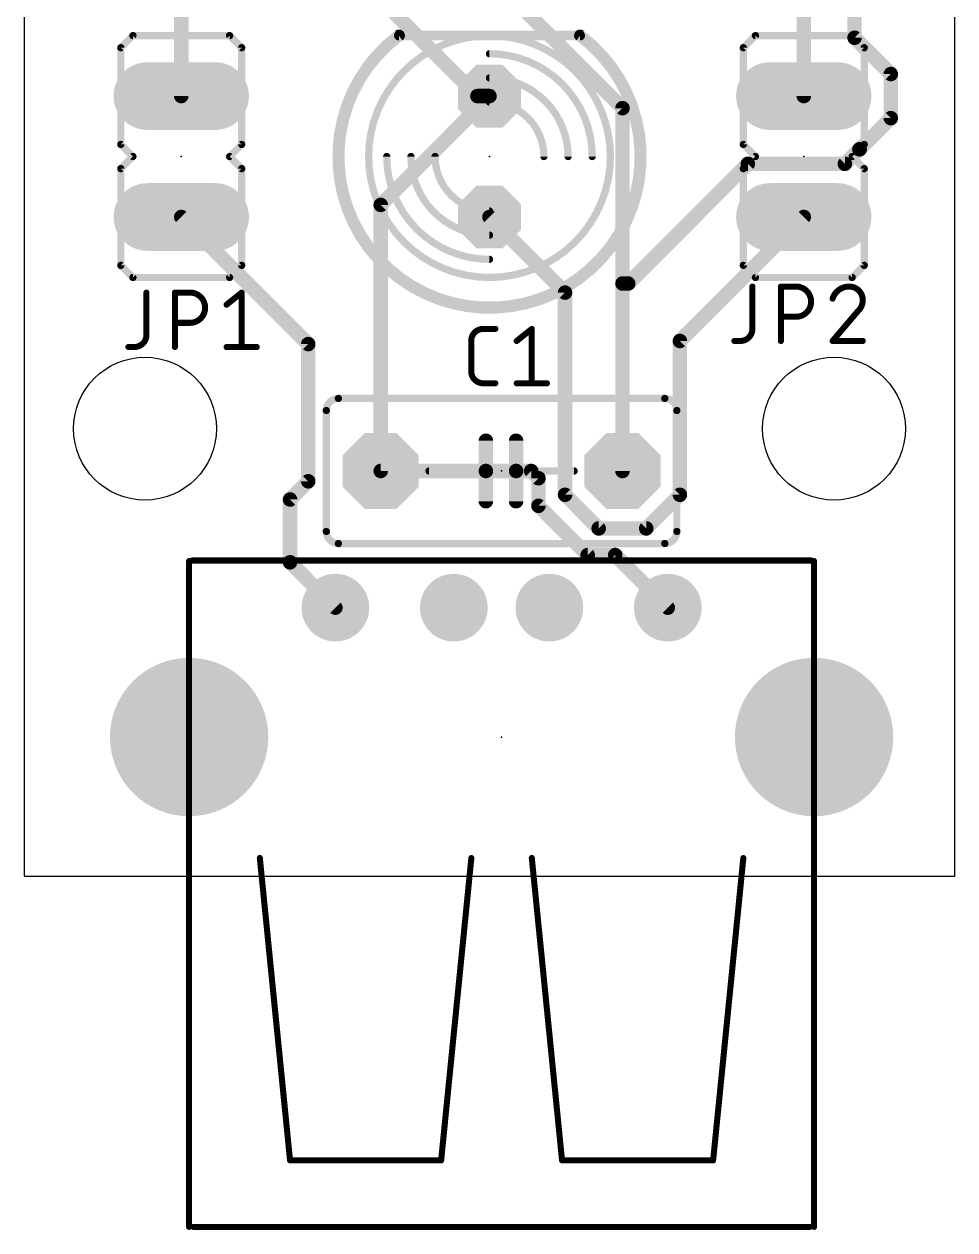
# Model space of a CAD drawing. Extents: x 0 to 19.6, y -7.4 to 38.7.
# Drawn here: x 0 to 19.56, y -7.43 to 17.89 of the extents above; entities that cross this region are included whole.
import ezdxf

# ---------------------------------------------------------------- set-up
doc = ezdxf.new("R2010")
doc.units = 0
for name, color, linetype in [('1', 12, 'CONTINUOUS'), ('17', 110, 'CONTINUOUS'), ('20', 31, 'CONTINUOUS'), ('21', 253, 'CONTINUOUS'), ('23', 53, 'CONTINUOUS'), ('25', 253, 'CONTINUOUS'), ('51', 253, 'CONTINUOUS')]:
    doc.layers.add(name, color=color, linetype=linetype)

# ---------------------------------------------------------------- blocks, each defined once
blk = doc.blocks.new('OCTAGONP')
at = {"const_width": 0.5}
blk.add_lwpolyline([(-0.25, -0.1036), (-0.25, 0.1036), (-0.1036, 0.25), (0.1036, 0.25), (0.25, 0.1036), (0.25, -0.1036), (0.1036, -0.25), (-0.1036, -0.25), (-0.25, -0.1036), (-0.25, 0.1036)], dxfattribs=at)
blk = doc.blocks.new('RECT')
blk.add_solid([(-0.5, -0.5), (0.5, -0.5), (-0.5, 0.5), (0.5, 0.5)])
blk = doc.blocks.new('LONGP100')
at = {"const_width": 1}
blk.add_lwpolyline([(-0.5, 0), (0.5, 0)], dxfattribs=at)
at = {"const_width": 0.5}
for points in [[(-0.5, 0.25, 1), (-0.5, -0.25)], [(0.5, -0.25, 1), (0.5, 0.25)]]:
    blk.add_lwpolyline(points, format="xyb", dxfattribs=at)
blk = doc.blocks.new('ROUNDP')
at = {"const_width": 0.5}
blk.add_lwpolyline([(0, -0.25, 1), (0, 0.25, 1), (0, -0.25)], format="xyb", dxfattribs=at)

msp = doc.modelspace()

# ---------------------------------------------------------------- linework, layer by layer
at = {"layer": '1', "const_width": 0.3048}
for points in [[(17.4498, 21.1582), (17.4498, 17.6079)], [(9.525, 16.383), (5.969, 19.939)], [(12.573, 16.129), (8.763, 19.939)], [(16.383, 16.383), (16.383, 18.669)], [(3.302, 16.383), (3.302, 18.542)], [(17.4498, 17.6079), (18.2118, 16.8459)], [(18.2118, 16.8459), (18.2118, 15.9201)], [(7.493, 14.097), (9.779, 16.383)], [(9.779, 16.383), (9.525, 16.383)], [(12.573, 12.446), (12.573, 16.129)], [(18.2118, 15.9201), (17.5571, 15.2654)], [(17.5514, 15.2654), (17.2466, 14.9606)], [(17.5571, 15.2654), (17.5514, 15.2654)], [(15.2089, 14.9606), (12.6943, 12.446)], [(17.2466, 14.9606), (15.2089, 14.9606)], [(7.493, 8.509), (7.493, 14.097)], [(5.9704, 11.1746), (3.302, 13.843)], [(9.779, 13.843), (11.3665, 12.2555)], [(16.383, 13.843), (13.7795, 11.2395)], [(12.573, 8.509), (12.573, 12.446)], [(12.6943, 12.446), (12.573, 12.446)], [(11.3665, 8.0092), (11.3665, 12.2555)], [(5.9704, 8.2927), (5.9704, 11.1746)], [(13.7795, 11.2395), (13.7795, 8.0092)], [(7.493, 8.509), (10.6553, 8.509)], [(10.8077, 8.3566), (10.6553, 8.509)], [(5.588, 7.9103), (5.9704, 8.2927)], [(10.8077, 7.7778), (10.8077, 8.3566)], [(12.0732, 7.3025), (11.3665, 8.0092)], [(13.7795, 8.0092), (13.0728, 7.3025)], [(5.588, 6.5913), (5.588, 7.9103)], [(11.8418, 6.7437), (10.8077, 7.7778)], [(13.0728, 7.3025), (12.0732, 7.3025)], [(12.4206, 6.7437), (11.8418, 6.7437)], [(13.5255, 5.6388), (12.4206, 6.7437)], [(6.5405, 5.6388), (5.588, 6.5913)]]:
    msp.add_lwpolyline(points, dxfattribs=at)
at = {"layer": '1', "const_width": 0.1524}
for points in [[(17.5037, 17.6618, 1), (17.3959, 17.554)], [(17.3736, 17.6079, 1), (17.526, 17.6079)], [(18.288, 16.8459, 1), (18.1356, 16.8459)], [(18.1579, 16.792, 1), (18.2657, 16.8998)], [(9.525, 16.4592, 1), (9.525, 16.3068)], [(9.4711, 16.3291, 1), (9.5789, 16.4369)], [(9.8329, 16.3291, 1), (9.7251, 16.4369)], [(9.779, 16.3068, 1), (9.779, 16.4592)], [(3.2258, 16.383, 1), (3.3782, 16.383)], [(12.6492, 16.129, 1), (12.4968, 16.129)], [(12.5191, 16.0751, 1), (12.6269, 16.1829)], [(16.3068, 16.383, 1), (16.4592, 16.383)], [(18.1356, 15.9201, 1), (18.288, 15.9201)], [(18.2657, 15.8662, 1), (18.1579, 15.974)], [(17.5514, 15.3416, 1), (17.5514, 15.1892)], [(17.5032, 15.3193, 1), (17.611, 15.2115)], [(17.6053, 15.2115, 1), (17.4975, 15.3193)], [(17.5571, 15.1892, 1), (17.5571, 15.3416)], [(15.2089, 15.0368, 1), (15.2089, 14.8844)], [(15.2628, 14.9067, 1), (15.155, 15.0145)], [(17.1927, 15.0145, 1), (17.3005, 14.9067)], [(17.2466, 14.8844, 1), (17.2466, 15.0368)], [(7.5692, 14.097, 1), (7.4168, 14.097)], [(7.4391, 14.1509, 1), (7.5469, 14.0431)], [(3.3559, 13.8969, 1), (3.2481, 13.7891)], [(9.8329, 13.8969, 1), (9.7251, 13.7891)], [(16.4369, 13.7891, 1), (16.3291, 13.8969)], [(12.6492, 12.446, 1), (12.4968, 12.446)], [(12.573, 12.5222, 1), (12.573, 12.3698)], [(12.4968, 12.446, 1), (12.6492, 12.446)], [(12.6404, 12.4999, 1), (12.7482, 12.3921)], [(12.6943, 12.3698, 1), (12.6943, 12.5222)], [(11.4427, 12.2555, 1), (11.2903, 12.2555)], [(11.3126, 12.2016, 1), (11.4204, 12.3094)], [(6.0466, 11.1746, 1), (5.8942, 11.1746)], [(5.9165, 11.1207, 1), (6.0243, 11.2285)], [(13.8557, 11.2395, 1), (13.7033, 11.2395)], [(13.7256, 11.2934, 1), (13.8334, 11.1856)], [(7.493, 8.5852, 1), (7.493, 8.4328)], [(10.7092, 8.5629, 1), (10.6014, 8.4551)], [(10.6553, 8.4328, 1), (10.6553, 8.5852)], [(5.8942, 8.2927, 1), (6.0466, 8.2927)], [(6.0243, 8.2388, 1), (5.9165, 8.3466)], [(7.4168, 8.509, 1), (7.5692, 8.509)], [(10.8839, 8.3566, 1), (10.7315, 8.3566)], [(10.7538, 8.3027, 1), (10.8616, 8.4105)], [(12.4968, 8.509, 1), (12.6492, 8.509)], [(11.4204, 8.0631, 1), (11.3126, 7.9554)], [(13.8334, 7.9554, 1), (13.7256, 8.0631)], [(5.6642, 7.9103, 1), (5.5118, 7.9103)], [(5.5341, 7.9642, 1), (5.6419, 7.8564)], [(10.8616, 7.8317, 1), (10.7538, 7.7239)], [(10.7315, 7.7778, 1), (10.8839, 7.7778)], [(11.2903, 8.0092, 1), (11.4427, 8.0092)], [(13.7033, 8.0092, 1), (13.8557, 8.0092)], [(12.0732, 7.3787, 1), (12.0732, 7.2263)], [(12.0194, 7.2486, 1), (12.1271, 7.3564)], [(13.0189, 7.3564, 1), (13.1266, 7.2486)], [(13.0728, 7.2263, 1), (13.0728, 7.3787)], [(11.8418, 6.8199, 1), (11.8418, 6.6675)], [(11.7879, 6.6898, 1), (11.8957, 6.7976)], [(12.4745, 6.7976, 1), (12.3667, 6.6898)], [(12.4206, 6.6675, 1), (12.4206, 6.8199)], [(5.6419, 6.6452, 1), (5.5341, 6.5374)], [(5.5118, 6.5913, 1), (5.6642, 6.5913)], [(6.4866, 5.5849, 1), (6.5944, 5.6927)], [(13.4716, 5.5849, 1), (13.5794, 5.6927)]]:
    msp.add_lwpolyline(points, format="xyb", dxfattribs=at)
at = {"layer": '20'}
for p, q in [((0, 38.735), (0, 0)), ((19.558, 0), (19.558, 38.725)), ((0, 0), (19.558, 0))]:
    msp.add_line(p, q, dxfattribs=at)
for centre in [(2.54, 9.398), (17.018, 9.398)]:
    msp.add_circle(centre, 1.5, dxfattribs=at)
at = {"layer": '21'}
for points, const_width in [([(2.032, 17.399), (2.286, 17.653)], 0.1524), ([(4.318, 17.653), (2.286, 17.653)], 0.1524), ([(4.572, 17.399), (4.318, 17.653)], 0.1524), ([(11.684, 17.653), (7.874, 17.653)], 0.2032), ([(15.367, 17.653), (15.113, 17.399)], 0.1524), ([(17.399, 17.653), (15.367, 17.653)], 0.1524), ([(17.399, 17.653), (17.653, 17.399)], 0.1524), ([(2.032, 17.399), (2.032, 15.367)], 0.1524), ([(4.572, 17.399), (4.572, 15.367)], 0.1524), ([(15.113, 15.367), (15.113, 17.399)], 0.1524), ([(17.653, 15.367), (17.653, 17.399)], 0.1524), ([(2.286, 15.113), (2.032, 15.367)], 0.1524), ([(4.318, 15.113), (4.572, 15.367)], 0.1524), ([(15.367, 15.113), (15.113, 15.367)], 0.1524), ([(17.399, 15.113), (17.653, 15.367)], 0.1524), ([(2.286, 15.113), (2.032, 14.859)], 0.1524), ([(4.318, 15.113), (4.572, 14.859)], 0.1524), ([(15.367, 15.113), (15.113, 14.859)], 0.1524), ([(17.399, 15.113), (17.653, 14.859)], 0.1524), ([(2.032, 14.859), (2.032, 12.827)], 0.1524), ([(4.572, 14.859), (4.572, 12.827)], 0.1524), ([(15.113, 12.827), (15.113, 14.859)], 0.1524), ([(17.653, 12.827), (17.653, 14.859)], 0.1524), ([(2.286, 12.573), (2.032, 12.827)], 0.1524), ([(4.318, 12.573), (4.572, 12.827)], 0.1524), ([(15.113, 12.827), (15.367, 12.573)], 0.1524), ([(17.653, 12.827), (17.399, 12.573)], 0.1524), ([(2.286, 12.573), (4.318, 12.573)], 0.1524), ([(15.367, 12.573), (17.399, 12.573)], 0.1524), ([(13.462, 10.033), (6.604, 10.033)], 0.1524), ([(6.35, 9.779), (6.35, 7.239)], 0.1524), ([(13.716, 7.239), (13.716, 9.779)], 0.1524), ([(9.7028, 8.509), (9.7028, 9.144)], 0.3048), ([(10.3378, 8.509), (10.3378, 9.144)], 0.3048), ([(9.7028, 7.874), (9.7028, 8.509)], 0.3048), ([(10.3378, 7.874), (10.3378, 8.509)], 0.3048), ([(9.7028, 8.509), (8.509, 8.509)], 0.1524), ([(10.3378, 8.509), (11.557, 8.509)], 0.1524), ([(6.604, 6.985), (13.462, 6.985)], 0.1524), ([(3.4671, 6.6167), (3.4671, -7.366)], 0.127), ([(3.5306, 6.6294), (16.5354, 6.6294)], 0.127), ([(16.5989, 6.6167), (16.5989, -7.366)], 0.127), ([(4.953, 0.381), (5.588, -5.969)], 0.127), ([(8.763, -5.969), (9.398, 0.381)], 0.127), ([(11.303, -5.969), (10.668, 0.381)], 0.127), ([(15.113, 0.381), (14.478, -5.969)], 0.127), ([(5.588, -5.969), (8.763, -5.969)], 0.127), ([(14.478, -5.969), (11.303, -5.969)], 0.127), ([(3.556, -7.366), (16.51, -7.366)], 0.127)]:
    msp.add_lwpolyline(points, dxfattribs=dict(at, const_width=const_width))
for points, const_width in [([(2.286, 17.6911, 1), (2.286, 17.6149)], 0.0762), ([(2.3129, 17.6261, 1), (2.2591, 17.6799)], 0.0762), ([(4.3449, 17.6799, 1), (4.2911, 17.6261)], 0.0762), ([(4.318, 17.6149, 1), (4.318, 17.6911)], 0.0762), ([(7.874, 17.653, 3), (11.684, 17.653)], 0.254), ([(9.779, 12.573, 1), (9.779, 17.653, 1), (9.779, 12.573)], 0.1524), ([(7.9121, 17.6022, 1), (7.8359, 17.7038)], 0.127), ([(7.874, 17.7038, 1), (7.874, 17.6022)], 0.1016), ([(11.7221, 17.7038, 1), (11.6459, 17.6022)], 0.127), ([(11.684, 17.6022, 1), (11.684, 17.7038)], 0.1016), ([(15.367, 17.6911, 1), (15.367, 17.6149)], 0.0762), ([(15.3939, 17.6261, 1), (15.3401, 17.6799)], 0.0762), ([(17.4259, 17.6799, 1), (17.3721, 17.6261)], 0.0762), ([(17.399, 17.6149, 1), (17.399, 17.6911)], 0.0762), ([(2.0701, 17.399, 1), (1.9939, 17.399)], 0.0762), ([(4.6101, 17.399, 1), (4.5339, 17.399)], 0.0762), ([(15.1511, 17.399, 1), (15.0749, 17.399)], 0.0762), ([(17.6911, 17.399, 1), (17.6149, 17.399)], 0.0762), ([(2.0051, 17.4259, 1), (2.0589, 17.3721)], 0.0762), ([(4.5451, 17.3721, 1), (4.5989, 17.4259)], 0.0762), ([(15.0861, 17.4259, 1), (15.1399, 17.3721)], 0.0762), ([(17.6261, 17.3721, 1), (17.6799, 17.4259)], 0.0762), ([(1.9939, 15.367, 1), (2.0701, 15.367)], 0.0762), ([(2.0589, 15.3939, 1), (2.0051, 15.3401)], 0.0762), ([(4.5339, 15.367, 1), (4.6101, 15.367)], 0.0762), ([(4.5989, 15.3401, 1), (4.5451, 15.3939)], 0.0762), ([(15.0749, 15.367, 1), (15.1511, 15.367)], 0.0762), ([(15.1399, 15.3939, 1), (15.0861, 15.3401)], 0.0762), ([(17.6149, 15.367, 1), (17.6911, 15.367)], 0.0762), ([(17.6799, 15.3401, 1), (17.6261, 15.3939)], 0.0762), ([(2.3129, 15.0861, 1), (2.2591, 15.1399)], 0.0762), ([(2.2591, 15.0861, 1), (2.3129, 15.1399)], 0.0762), ([(4.3449, 15.1399, 1), (4.2911, 15.0861)], 0.0762), ([(4.2911, 15.1399, 1), (4.3449, 15.0861)], 0.0762), ([(15.3939, 15.0861, 1), (15.3401, 15.1399)], 0.0762), ([(15.3401, 15.0861, 1), (15.3939, 15.1399)], 0.0762), ([(17.4259, 15.1399, 1), (17.3721, 15.0861)], 0.0762), ([(17.3721, 15.1399, 1), (17.4259, 15.0861)], 0.0762), ([(2.0701, 14.859, 1), (1.9939, 14.859)], 0.0762), ([(2.0051, 14.8859, 1), (2.0589, 14.8321)], 0.0762), ([(4.6101, 14.859, 1), (4.5339, 14.859)], 0.0762), ([(4.5451, 14.8321, 1), (4.5989, 14.8859)], 0.0762), ([(15.1511, 14.859, 1), (15.0749, 14.859)], 0.0762), ([(15.0861, 14.8859, 1), (15.1399, 14.8321)], 0.0762), ([(17.6911, 14.859, 1), (17.6149, 14.859)], 0.0762), ([(17.6261, 14.8321, 1), (17.6799, 14.8859)], 0.0762), ([(1.9939, 12.827, 1), (2.0701, 12.827)], 0.0762), ([(2.0589, 12.8539, 1), (2.0051, 12.8001)], 0.0762), ([(4.5339, 12.827, 1), (4.6101, 12.827)], 0.0762), ([(4.5989, 12.8001, 1), (4.5451, 12.8539)], 0.0762), ([(15.0749, 12.827, 1), (15.1511, 12.827)], 0.0762), ([(15.1399, 12.8539, 1), (15.0861, 12.8001)], 0.0762), ([(17.6149, 12.827, 1), (17.6911, 12.827)], 0.0762), ([(17.6799, 12.8001, 1), (17.6261, 12.8539)], 0.0762), ([(2.286, 12.6111, 1), (2.286, 12.5349)], 0.0762), ([(2.2591, 12.5461, 1), (2.3129, 12.5999)], 0.0762), ([(4.2911, 12.5999, 1), (4.3449, 12.5461)], 0.0762), ([(4.318, 12.5349, 1), (4.318, 12.6111)], 0.0762), ([(15.367, 12.6111, 1), (15.367, 12.5349)], 0.0762), ([(15.3401, 12.5461, 1), (15.3939, 12.5999)], 0.0762), ([(17.3721, 12.5999, 1), (17.4259, 12.5461)], 0.0762), ([(17.399, 12.5349, 1), (17.399, 12.6111)], 0.0762), ([(6.604, 10.033, 0.4142), (6.35, 9.779)], 0.1524), ([(6.604, 10.0711, 1), (6.604, 9.9949)], 0.0762), ([(6.604, 9.9949, 1), (6.604, 10.0711)], 0.0762), ([(13.716, 9.779, 0.4142), (13.462, 10.033)], 0.1524), ([(13.462, 10.0711, 1), (13.462, 9.9949)], 0.0762), ([(13.462, 9.9949, 1), (13.462, 10.0711)], 0.0762), ([(6.3881, 9.779, 1), (6.3119, 9.779)], 0.0762), ([(6.3119, 9.779, 1), (6.3881, 9.779)], 0.0762), ([(13.7541, 9.779, 1), (13.6779, 9.779)], 0.0762), ([(13.6779, 9.779, 1), (13.7541, 9.779)], 0.0762), ([(9.779, 9.144, 1), (9.6266, 9.144)], 0.1524), ([(10.414, 9.144, 1), (10.2616, 9.144)], 0.1524), ([(9.779, 8.509, 1), (9.6266, 8.509)], 0.1524), ([(10.414, 8.509, 1), (10.2616, 8.509)], 0.1524), ([(8.509, 8.5471, 1), (8.509, 8.4709)], 0.0762), ([(9.6266, 8.509, 1), (9.779, 8.509)], 0.1524), ([(9.7028, 8.4709, 1), (9.7028, 8.5471)], 0.0762), ([(10.2616, 8.509, 1), (10.414, 8.509)], 0.1524), ([(10.3378, 8.5471, 1), (10.3378, 8.4709)], 0.0762), ([(11.557, 8.4709, 1), (11.557, 8.5471)], 0.0762), ([(9.6266, 7.874, 1), (9.779, 7.874)], 0.1524), ([(10.2616, 7.874, 1), (10.414, 7.874)], 0.1524), ([(6.35, 7.239, 0.4142), (6.604, 6.985)], 0.1524), ([(6.3881, 7.239, 1), (6.3119, 7.239)], 0.0762), ([(6.3119, 7.239, 1), (6.3881, 7.239)], 0.0762), ([(13.462, 6.985, 0.4142), (13.716, 7.239)], 0.1524), ([(13.7541, 7.239, 1), (13.6779, 7.239)], 0.0762), ([(13.6779, 7.239, 1), (13.7541, 7.239)], 0.0762), ([(6.604, 7.0231, 1), (6.604, 6.9469)], 0.0762), ([(6.604, 6.9469, 1), (6.604, 7.0231)], 0.0762), ([(13.462, 7.0231, 1), (13.462, 6.9469)], 0.0762), ([(13.462, 6.9469, 1), (13.462, 7.0231)], 0.0762), ([(3.4989, 6.6167, 1), (3.4354, 6.6167)], 0.0635), ([(3.5306, 6.6612, 1), (3.5306, 6.5977)], 0.0635), ([(16.5354, 6.5977, 1), (16.5354, 6.6612)], 0.0635), ([(16.6306, 6.6167, 1), (16.5672, 6.6167)], 0.0635), ([(4.9846, 0.3842, 1), (4.9214, 0.3778)], 0.0635), ([(9.4296, 0.3778, 1), (9.3664, 0.3842)], 0.0635), ([(10.6996, 0.3842, 1), (10.6364, 0.3778)], 0.0635), ([(15.1446, 0.3778, 1), (15.0814, 0.3842)], 0.0635), ([(5.588, -5.9373, 1), (5.588, -6.0008)], 0.0635), ([(5.5564, -5.9722, 1), (5.6196, -5.9658)], 0.0635), ([(8.7314, -5.9658, 1), (8.7946, -5.9722)], 0.0635), ([(8.763, -6.0008, 1), (8.763, -5.9373)], 0.0635), ([(11.303, -5.9373, 1), (11.303, -6.0008)], 0.0635), ([(11.2714, -5.9722, 1), (11.3346, -5.9658)], 0.0635), ([(14.4464, -5.9658, 1), (14.5096, -5.9722)], 0.0635), ([(14.478, -6.0008, 1), (14.478, -5.9373)], 0.0635), ([(3.4354, -7.366, 1), (3.4989, -7.366)], 0.0635), ([(3.556, -7.3343, 1), (3.556, -7.3978)], 0.0635), ([(16.51, -7.3978, 1), (16.51, -7.3343)], 0.0635), ([(16.5672, -7.366, 1), (16.6306, -7.366)], 0.0635)]:
    msp.add_lwpolyline(points, format="xyb", dxfattribs=dict(at, const_width=const_width))
at = {"layer": '23'}
for p in [(3.302, 15.113), (9.779, 15.113), (16.383, 15.113), (10.033, 8.509), (10.033, 2.921)]:
    msp.add_point(p, dxfattribs=at)
at = {"layer": '25', "const_width": 0.127}
for points in [[(15.3035, 12.3825), (15.3035, 11.4935)], [(15.9015, 11.2395), (15.9015, 12.3825)], [(15.9015, 12.3825), (16.219, 12.3825)], [(2.5706, 12.2555), (2.5706, 11.3665)], [(3.1686, 11.1125), (3.1686, 12.2555)], [(3.1686, 12.2555), (3.4862, 12.2555)], [(4.2545, 12.0015), (4.572, 12.2555)], [(4.572, 12.2555), (4.572, 11.1125)], [(17.5271, 11.8745), (16.9874, 11.2395)], [(3.4862, 11.6205), (3.1686, 11.6205)], [(16.219, 11.7475), (15.9015, 11.7475)], [(9.6483, 11.4935), (9.9023, 11.4935)], [(10.3505, 11.2395), (10.668, 11.4935)], [(10.668, 11.4935), (10.668, 10.3505)], [(2.3166, 11.1125), (2.1896, 11.1125)], [(4.2545, 11.1125), (4.8895, 11.1125)], [(9.3943, 10.6045), (9.3943, 11.2395)], [(15.0495, 11.2395), (14.9225, 11.2395)], [(16.9874, 11.2395), (17.6224, 11.2395)], [(9.9023, 10.3505), (9.6483, 10.3505)], [(10.3505, 10.3505), (10.9855, 10.3505)]]:
    msp.add_lwpolyline(points, dxfattribs=at)
at = {"layer": '25'}
for points, const_width in [([(15.3353, 12.3825, 1), (15.2718, 12.3825)], 0.0635), ([(15.9015, 12.4143, 1), (15.9015, 12.3507)], 0.0635), ([(15.9333, 12.3825, 1), (15.8698, 12.3825)], 0.0635), ([(16.219, 12.4143, 1), (16.219, 12.3507)], 0.0635), ([(16.219, 11.7475, 1), (16.219, 12.3825)], 0.127), ([(16.219, 12.3507, 1), (16.219, 12.4143)], 0.0635), ([(17.3366, 12.3825, 0.3252), (16.9874, 12.1285)], 0.127), ([(17.3366, 12.4143, 1), (17.3366, 12.3507)], 0.0635), ([(17.6224, 12.0968, 0.4142), (17.3366, 12.3825)], 0.127), ([(17.3366, 12.3507, 1), (17.3366, 12.4143)], 0.0635), ([(2.6024, 12.2555, 1), (2.5389, 12.2555)], 0.0635), ([(3.2004, 12.2555, 1), (3.1369, 12.2555)], 0.0635), ([(3.1686, 12.2873, 1), (3.1686, 12.2238)], 0.0635), ([(3.4862, 11.6205, 1), (3.4862, 12.2555)], 0.127), ([(3.4862, 12.2873, 1), (3.4862, 12.2238)], 0.0635), ([(3.4862, 12.2238, 1), (3.4862, 12.2873)], 0.0635), ([(4.6037, 12.2555, 1), (4.5403, 12.2555)], 0.0635), ([(4.5918, 12.2307, 1), (4.5522, 12.2803)], 0.0635), ([(16.9572, 12.1383, 1), (17.0176, 12.1187)], 0.0635), ([(17.5271, 11.8745, 0.2053), (17.6224, 12.0968)], 0.127), ([(17.6541, 12.0968, 1), (17.5906, 12.0967)], 0.0635), ([(4.2347, 12.0263, 1), (4.2743, 11.9767)], 0.0635), ([(17.5052, 11.8975, 1), (17.549, 11.8515)], 0.0635), ([(17.5513, 11.8539, 1), (17.5029, 11.8951)], 0.0635), ([(17.5906, 12.0968, 1), (17.6541, 12.0968)], 0.0635), ([(3.1686, 11.6523, 1), (3.1686, 11.5887)], 0.0635), ([(3.4862, 11.6523, 1), (3.4862, 11.5887)], 0.0635), ([(3.4862, 11.5887, 1), (3.4862, 11.6523)], 0.0635), ([(15.9015, 11.7793, 1), (15.9015, 11.7157)], 0.0635), ([(16.219, 11.7793, 1), (16.219, 11.7157)], 0.0635), ([(16.219, 11.7157, 1), (16.219, 11.7793)], 0.0635), ([(2.3166, 11.1125, 0.4142), (2.5706, 11.3665)], 0.127), ([(2.6024, 11.3665, 1), (2.5389, 11.3665)], 0.0635), ([(2.5389, 11.3665, 1), (2.6024, 11.3665)], 0.0635), ([(9.6483, 11.4935, 0.4142), (9.3943, 11.2395)], 0.127), ([(9.6483, 11.5253, 1), (9.6483, 11.4618)], 0.0635), ([(9.6483, 11.4618, 1), (9.6483, 11.5253)], 0.0635), ([(9.9023, 11.4618, 1), (9.9023, 11.5253)], 0.0635), ([(10.6998, 11.4935, 1), (10.6363, 11.4935)], 0.0635), ([(10.6878, 11.4687, 1), (10.6482, 11.5183)], 0.0635), ([(15.0495, 11.2395, 0.4142), (15.3035, 11.4935)], 0.127), ([(15.3353, 11.4935, 1), (15.2718, 11.4935)], 0.0635), ([(15.2718, 11.4935, 1), (15.3353, 11.4935)], 0.0635), ([(2.1896, 11.1443, 1), (2.1896, 11.0808)], 0.0635), ([(2.3166, 11.1443, 1), (2.3166, 11.0808)], 0.0635), ([(2.3166, 11.0808, 1), (2.3166, 11.1443)], 0.0635), ([(3.1369, 11.1125, 1), (3.2004, 11.1125)], 0.0635), ([(4.2545, 11.1443, 1), (4.2545, 11.0808)], 0.0635), ([(4.5403, 11.1125, 1), (4.6037, 11.1125)], 0.0635), ([(4.8895, 11.0808, 1), (4.8895, 11.1443)], 0.0635), ([(9.426, 11.2395, 1), (9.3625, 11.2395)], 0.0635), ([(9.3625, 11.2395, 1), (9.426, 11.2395)], 0.0635), ([(10.3307, 11.2643, 1), (10.3703, 11.2147)], 0.0635), ([(14.9225, 11.2713, 1), (14.9225, 11.2078)], 0.0635), ([(15.0495, 11.2713, 1), (15.0495, 11.2078)], 0.0635), ([(15.0495, 11.2078, 1), (15.0495, 11.2713)], 0.0635), ([(15.8698, 11.2395, 1), (15.9333, 11.2395)], 0.0635), ([(16.9874, 11.2713, 1), (16.9874, 11.2078)], 0.0635), ([(16.9632, 11.2601, 1), (17.0116, 11.2189)], 0.0635), ([(17.6224, 11.2078, 1), (17.6224, 11.2713)], 0.0635), ([(9.3943, 10.6045, 0.4142), (9.6483, 10.3505)], 0.127), ([(9.426, 10.6045, 1), (9.3625, 10.6045)], 0.0635), ([(9.3625, 10.6045, 1), (9.426, 10.6045)], 0.0635), ([(9.6483, 10.3823, 1), (9.6483, 10.3187)], 0.0635), ([(9.6483, 10.3187, 1), (9.6483, 10.3823)], 0.0635), ([(9.9023, 10.3187, 1), (9.9023, 10.3823)], 0.0635), ([(10.3505, 10.3823, 1), (10.3505, 10.3187)], 0.0635), ([(10.9855, 10.3187, 1), (10.9855, 10.3823)], 0.0635), ([(10.6363, 10.3505, 1), (10.6998, 10.3505)], 0.0635)]:
    msp.add_lwpolyline(points, format="xyb", dxfattribs=dict(at, const_width=const_width))
at = {"layer": '51'}
for points, const_width in [([(11.938, 15.113, 0.4142), (9.779, 17.272)], 0.1524), ([(9.779, 17.3101, 1), (9.779, 17.2339)], 0.0762), ([(11.43, 15.113, 0.4142), (9.779, 16.764)], 0.1524), ([(9.779, 16.8021, 1), (9.779, 16.7259)], 0.0762), ([(10.922, 15.113, 0.4142), (9.779, 16.256)], 0.1524), ([(9.779, 16.2941, 1), (9.779, 16.2179)], 0.0762), ([(7.62, 15.113, 0.4142), (9.779, 12.954)], 0.1524), ([(7.6581, 15.113, 1), (7.5819, 15.113)], 0.0762), ([(8.128, 15.113, 0.4142), (9.779, 13.462)], 0.1524), ([(8.1661, 15.113, 1), (8.0899, 15.113)], 0.0762), ([(8.636, 15.113, 0.4142), (9.779, 13.97)], 0.1524), ([(8.6741, 15.113, 1), (8.5979, 15.113)], 0.0762), ([(10.8839, 15.113, 1), (10.9601, 15.113)], 0.0762), ([(11.3919, 15.113, 1), (11.4681, 15.113)], 0.0762), ([(11.8999, 15.113, 1), (11.9761, 15.113)], 0.0762), ([(9.779, 13.9319, 1), (9.779, 14.0081)], 0.0762), ([(9.779, 13.4239, 1), (9.779, 13.5001)], 0.0762), ([(9.779, 12.9159, 1), (9.779, 12.9921)], 0.0762)]:
    msp.add_lwpolyline(points, format="xyb", dxfattribs=dict(at, const_width=const_width))

# ---------------------------------------------------------------- block references
at = {"layer": '17'}
for name, p, xscale, yscale in [('LONGP100', (3.302, 16.383), 1.4224, 1.4224), ('LONGP100', (3.302, 16.383), 1.4224, 1.4224), ('LONGP100', (3.302, 13.843), 1.4224, 1.4224), ('LONGP100', (3.302, 13.843), 1.4224, 1.4224), ('ROUNDP', (6.5405, 5.6388), 1.4224, 1.4224), ('ROUNDP', (6.5405, 5.6388), 1.4224, 1.4224), ('ROUNDP', (9.0297, 5.6388), 1.4224, 1.4224), ('ROUNDP', (9.0297, 5.6388), 1.4224, 1.4224), ('ROUNDP', (11.0363, 5.6388), 1.4224, 1.4224), ('ROUNDP', (11.0363, 5.6388), 1.4224, 1.4224), ('ROUNDP', (13.5255, 5.6388), 1.4224, 1.4224), ('ROUNDP', (13.5255, 5.6388), 1.4224, 1.4224), ('ROUNDP', (3.4671, 2.921), 3.3274, 3.3274), ('ROUNDP', (3.4671, 2.921), 3.3274, 3.3274), ('ROUNDP', (16.5989, 2.921), 3.3274, 3.3274), ('ROUNDP', (16.5989, 2.921), 3.3274, 3.3274)]:
    msp.add_blockref(name, p, dxfattribs=dict(at, xscale=xscale, yscale=yscale))
for name, p, xscale, yscale, rotation in [('OCTAGONP', (9.779, 16.383), 1.3208, 1.3208, 90), ('OCTAGONP', (9.779, 16.383), 1.3208, 1.3208, 90), ('LONGP100', (16.383, 16.383), 1.4224, 1.4224, 180), ('LONGP100', (16.383, 16.383), 1.4224, 1.4224, 180), ('OCTAGONP', (9.779, 13.843), 1.3208, 1.3208, 90), ('OCTAGONP', (9.779, 13.843), 1.3208, 1.3208, 90), ('LONGP100', (16.383, 13.843), 1.4224, 1.4224, 180), ('LONGP100', (16.383, 13.843), 1.4224, 1.4224, 180), ('OCTAGONP', (7.493, 8.509), 1.6002, 1.6002, 180), ('OCTAGONP', (7.493, 8.509), 1.6002, 1.6002, 180), ('OCTAGONP', (12.573, 8.509), 1.6002, 1.6002, 180), ('OCTAGONP', (12.573, 8.509), 1.6002, 1.6002, 180)]:
    msp.add_blockref(name, p, dxfattribs=dict(at, xscale=xscale, yscale=yscale, rotation=rotation))
at = {"layer": '51', "xscale": 0.6096, "yscale": 0.6096}
for p in [(3.302, 16.383), (3.302, 13.843)]:
    msp.add_blockref('RECT', p, dxfattribs=at)
at = {"layer": '51', "xscale": 0.6096, "yscale": 0.6096, "rotation": 180}
for p in [(16.383, 16.383), (16.383, 13.843)]:
    msp.add_blockref('RECT', p, dxfattribs=at)

doc.saveas('drawing.dxf')
